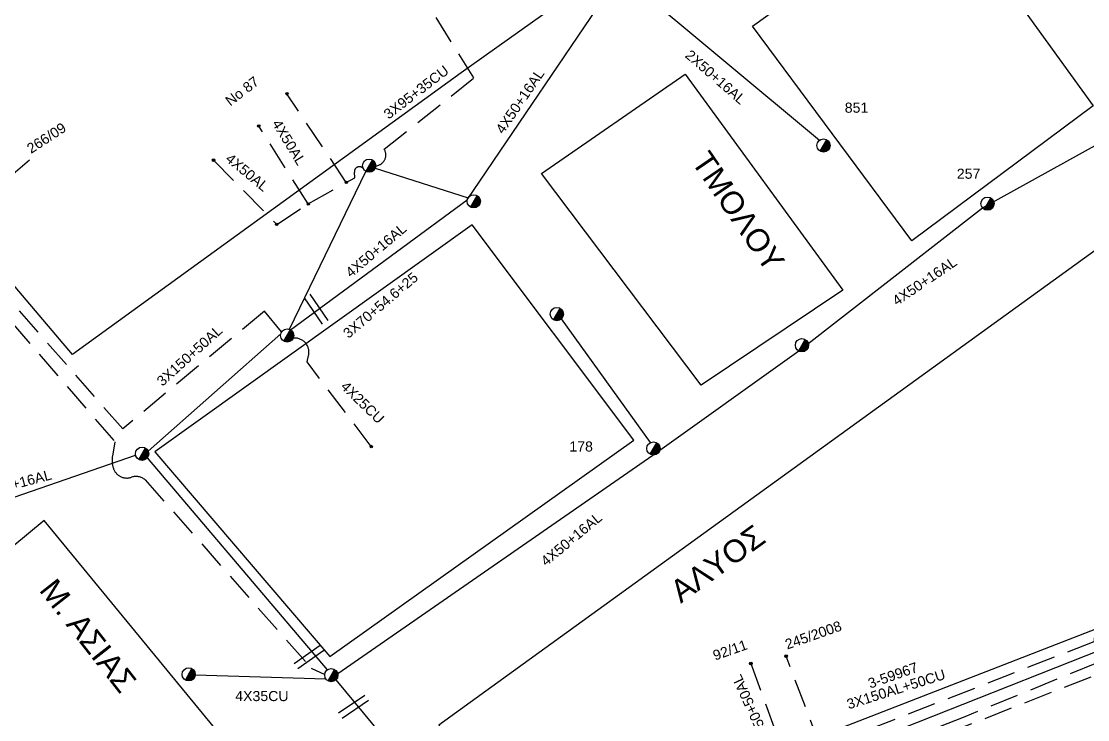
# Model space of a CAD drawing. Header units: millimetres. Extents: x 1080 to 2112, y 851 to 1323.
# Drawn here: x 1707 to 1802, y 960.7 to 1022.9 of the extents above; entities that cross this region are included whole.
import ezdxf
from ezdxf.enums import TextEntityAlignment as Align

# ---------------------------------------------------------------- set-up
doc = ezdxf.new("R2010")
doc.units = ezdxf.units.MM
doc.linetypes.add('DASHED', pattern=[19.05, 12.7, -6.35])
for name, color, linetype in [('Άγνωστα', 7, 'DASHED'), ('Γυμνά εναέρια ΧΤ (3Φ)   4x35CU', 7, 'Continuous'), ('Γυμνά εναέρια ΧΤ (3Φ)   4x50AL', 7, 'Continuous'), ('Γυμνά εναέρια ΧΤ και ΦΟΠ (1Φ)   2x50+16AL', 7, 'Continuous'), ('Γυμνά εναέρια ΧΤ και ΦΟΠ (3Φ)   4x50+16AL', 7, 'Continuous'), ('Επιγραφές - Σχήματα', 7, 'Continuous'), ('Καλώδια ΧΤ   3x150+50AL', 7, 'DASHED'), ('Καλώδια ΧΤ   3x150+50ALXLPE', 7, 'DASHED'), ('Καλώδια ΧΤ   3x150+70AL', 7, 'DASHED'), ('Καλώδια ΧΤ   3x150AL+50CU', 7, 'DASHED'), ('Καλώδια ΧΤ   3x150AL+50XLPE', 7, 'DASHED'), ('Καλώδια ΧΤ   3x95+35CU', 7, 'DASHED'), ('Καλώδια ΧΤ   4x25CU', 7, 'DASHED'), ('Καλώδια ΧΤ  3x82+57', 7, 'Continuous'), ('Στύλος ΦΜ', 7, 'Continuous'), ('Στύλος ΦΜ @ 1', 7, 'Continuous'), ('Συνδέσεις', 7, 'Continuous'), ('Συνεστραμμένα ΧΤ   3x70+54.6+25AL', 7, 'SYN_LINE'), ('Τομή', 7, 'Continuous'), ('Υπόβαθρο ΔΕΗ', 7, 'Continuous'), ('Υπόγεια Καλώδια Δικτύου ΧΤ   .15', 7, 'DASHED')]:
    doc.layers.add(name, color=color, linetype=linetype)
doc.styles.add('ar', font='arial.ttf')
doc.styles.get("Standard").update_dxf_attribs({"font": 'arial.ttf'})
doc.linetypes.add('SYN_LINE', pattern='A,0.5,-0.0001,["/\\/\\/\\/",Standard,S=0.1,R=0,X=0,Y=-0.05],-0.25', length=0.7501)

# ---------------------------------------------------------------- blocks, each defined once
blk = doc.blocks.new('ΥΠΑΡΧΩΝ ΤΣΙΜΕΝΤΕΝΙΟΣ ΣΤΥΛΟΣ')
at = {"layer": 'Στύλος ΦΜ'}
blk.add_hatch(color=7, dxfattribs=at).paths.add_polyline_path([(-1.29, -2.28, 0.574793), (2.62, 0, 0.268822), (1.3, 2.27)])
at = {"layer": 'Στύλος ΦΜ', "color": 7}
blk.add_line((-1.29, -2.28), (1.3, 2.27), dxfattribs=at)
blk.add_circle((0, 0), 2.62, dxfattribs=at)
at = {"layer": 'Στύλος ΦΜ', "flags": 4}
for tag, p in [('ΑΡΙΘΜΟΣ', (-4.68, 8.05)), ('ΤΥΠΟΣ', (-4.91, 3.03))]:
    blk.add_attdef(tag, p, '', height=4, dxfattribs=at)
blk = doc.blocks.new('ΤΟΜΗ')
at = {"layer": 'Τομή', "ltscale": 40}
for p, q in [((-5.68, 0), (5.68, 0)), ((5.68, -2.33), (-5.68, -2.33))]:
    blk.add_line(p, q, dxfattribs=at)
blk = doc.blocks.new('_ΣΥΝΔΕΣΗ')
at = {"layer": 'Συνδέσεις', "linetype": 'SYN_LINE', "ltscale": 40}
blk.add_hatch(color=256, dxfattribs=at).paths.add_polyline_path([(0.5, -0.01, 1), (-0.5, -0.01, 1)])
at = {"layer": 'Συνδέσεις'}
blk.add_circle((0, -0.01), 0.5, dxfattribs=at)

msp = doc.modelspace()

# ---------------------------------------------------------------- linework, layer by layer
at = {"layer": 'Άγνωστα', "color": 151, "linetype": 'SYN_LINE', "ltscale": 20}
msp.add_lwpolyline([(1730.93, 995.448), (1737.73, 1009.508)], dxfattribs=at)
at = {"layer": 'Άγνωστα', "color": 27, "linetype": 'SYN_LINE', "ltscale": 20}
msp.add_lwpolyline([(1763.092, 985.359), (1755.155, 996.381)], dxfattribs=at)
at = {"layer": 'Γυμνά εναέρια ΧΤ (3Φ)   4x35CU', "color": 27, "linetype": 'SYN_LINE', "ltscale": 20}
msp.add_lwpolyline([(1722.53, 964.677), (1734.151, 964.323)], dxfattribs=at)
at = {"layer": 'Γυμνά εναέρια ΧΤ (3Φ)   4x50AL', "color": 151, "linetype": 'DASHED', "ltscale": 0.2}
for points in [[(1735.977, 1008.536), (1730.695, 1016.425)], [(1732.592, 1006.611), (1728.187, 1013.551)], [(1724.157, 1010.513), (1729.781, 1004.79)]]:
    msp.add_lwpolyline(points, dxfattribs=at)
at = {"layer": 'Γυμνά εναέρια ΧΤ (3Φ)   4x50AL', "color": 151, "linetype": 'Continuous', "ltscale": 0.2}
msp.add_lwpolyline([(1738.565, 1009.796), (1746.831, 1007.153)], dxfattribs=at)
at = {"layer": 'Γυμνά εναέρια ΧΤ και ΦΟΠ (1Φ)   2x50+16AL', "color": 151, "linetype": 'Continuous', "ltscale": 0.2}
msp.add_lwpolyline([(1760.912, 1026.654), (1778.133, 1012.282)], dxfattribs=at)
at = {"layer": 'Γυμνά εναέρια ΧΤ και ΦΟΠ (3Φ)   4x50+16AL', "color": 151, "linetype": 'Continuous', "ltscale": 0.2}
msp.add_lwpolyline([(1731.01, 995.409), (1746.758, 1006.967), (1760.085, 1026.656), (1780.449, 1031.489), (1781.136, 1031.99), (1790.003, 1048.777)], dxfattribs=at)
at = {"layer": 'Γυμνά εναέρια ΧΤ και ΦΟΠ (3Φ)   4x50+16AL', "color": 27, "linetype": 'Continuous', "ltscale": 0.2}
msp.add_lwpolyline([(1735.219, 964.782), (1763.299, 984.239), (1776.283, 993.514), (1792.654, 1006.257), (1813.523, 1017.825)], dxfattribs=at)
at = {"layer": 'Γυμνά εναέρια ΧΤ και ΦΟΠ (3Φ)   4x50+16AL', "color": 6, "linetype": 'Continuous', "ltscale": 0.2}
msp.add_lwpolyline([(1718.335, 984.582), (1730.146, 995.039)], dxfattribs=at)
at = {"layer": 'Γυμνά εναέρια ΧΤ και ΦΟΠ (3Φ)   4x50+16AL', "color": 173, "linetype": 'Continuous', "ltscale": 0.2}
msp.add_lwpolyline([(1667.827, 955.213), (1681.137, 965.697), (1694.115, 976.26), (1717.213, 984.239)], dxfattribs=at)
at = {"layer": 'Καλώδια ΧΤ   3x150+50AL', "color": 6, "linetype": 'DASHED', "ltscale": 0.2}
msp.add_lwpolyline([(1730.224, 995.22), (1728.688, 997.051), (1716.07, 986.582), (1700.542, 1004.303), (1688.984, 1017.594), (1686.44, 1018.925), (1689.243, 1022.089)], dxfattribs=at)
at = {"layer": 'Καλώδια ΧΤ   3x150+50AL', "color": 30, "linetype": 'DASHED', "ltscale": 0.2}
msp.add_lwpolyline([(1828.266, 996.592), (1827.175, 994.157, 0.367403), (1828.155, 990.792, 0.01881), (1830.591, 989.312), (1838.902, 980.312, -0.620714), (1838.51, 979.288), (1809.404, 967.253), (1774.961, 953.742), (1774.277, 953.059, -0.247929), (1770.21, 951.805, -0.209578), (1768.157, 953.211), (1743.596, 943.808), (1742.849, 944.954, 0.366792), (1738.473, 946.26), (1726.948, 941.563), (1727.795, 939.716)], format="xyb", dxfattribs=at)
at = {"layer": 'Καλώδια ΧΤ   3x150+50AL', "color": 85, "linetype": 'DASHED', "ltscale": 0.2}
msp.add_lwpolyline([(1772.017, 965.678), (1775.118, 957.123), (1777.326, 957.84), (1777.871, 957.503, 0.685916), (1779.145, 958.47, -1.329752)], format="xyb", dxfattribs=at)
at = {"layer": 'Καλώδια ΧΤ   3x150+50ALXLPE', "color": 85, "linetype": 'DASHED', "ltscale": 0.2}
msp.add_lwpolyline([(1827.744, 997.242), (1826.394, 993.678, 0.327098), (1827.194, 990.789, 0.029918), (1830.008, 988.829), (1836.383, 981.574), (1806.407, 969.127), (1805.881, 969.447, 0.581324), (1802.589, 967.62), (1779.145, 958.47)], format="xyb", dxfattribs=at)
at = {"layer": 'Καλώδια ΧΤ   3x150+70AL', "color": 151, "linetype": 'DASHED', "ltscale": 0.2}
msp.add_lwpolyline([(1729.781, 1004.79), (1732.592, 1006.611), (1735.977, 1008.536), (1736.737, 1008.933), (1736.701, 1009.455, -0.721823), (1737.485, 1009.776, -1.71723)], format="xyb", dxfattribs=at)
at = {"layer": 'Καλώδια ΧΤ   3x150AL+50CU', "color": 85, "linetype": 'DASHED', "ltscale": 0.2}
msp.add_lwpolyline([(1779.145, 958.47), (1778.226, 958.249), (1775.162, 966.331)], dxfattribs=at)
at = {"layer": 'Καλώδια ΧΤ   3x150AL+50XLPE', "color": 3, "ltscale": 0.2}
msp.add_lwpolyline([(1829.085, 995.571), (1828.319, 994.117, 0.490856), (1829.582, 991.347, -0.146214), (1831.246, 990.393), (1838.704, 981.975, -0.513976), (1838.371, 980.518), (1827.496, 975.806), (1791.097, 960.932), (1774.524, 954.474), (1773.88, 954.015, -0.219659), (1769.683, 953.219, -0.20804), (1768.887, 953.831, 0.496192), (1767.202, 954.076), (1752.158, 948.038), (1759.196, 938.75), (1758.191, 937.591), (1758.465, 936.43)], format="xyb", dxfattribs=at)
at = {"layer": 'Καλώδια ΧΤ   3x95+35CU', "linetype": 'DASHED', "ltscale": 0.2}
msp.add_lwpolyline([(1738.608, 1009.978), (1738.875, 1010.073, 0.478675), (1739.364, 1011.481), (1747.353, 1017.834), (1742.745, 1025.212)], format="xyb", dxfattribs=at)
at = {"layer": 'Καλώδια ΧΤ   4x25CU', "color": 6, "linetype": 'DASHED', "ltscale": 0.2}
msp.add_lwpolyline([(1700.542, 1004.303), (1707.756, 1010.53)], dxfattribs=at)
msp.add_lwpolyline([(1738.207, 985), (1732.485, 992.544), (1732.62, 993.108, 0.519131), (1731.255, 994.659, -326.165911)], format="xyb", dxfattribs=at)
at = {"layer": 'Καλώδια ΧΤ  3x82+57', "color": 2, "linetype": 'Continuous', "ltscale": 0.2}
msp.add_lwpolyline([(1771.866, 954.523), (1804.608, 967.467), (1840.582, 982.775)], dxfattribs=at)
at = {"layer": 'Συνεστραμμένα ΧΤ   3x70+54.6+25AL', "color": 173, "linetype": 'SYN_LINE', "ltscale": 30}
msp.add_lwpolyline([(1718.246, 983.992), (1718.246, 983.992), (1734.285, 965.106)], dxfattribs=at)
at = {"layer": 'Συνεστραμμένα ΧΤ   3x70+54.6+25AL', "color": 3, "ltscale": 30}
msp.add_lwpolyline([(1735.059, 964.221), (1758.236, 936.216), (1776.249, 913.852)], dxfattribs=at)
at = {"layer": 'Υπόβαθρο ΔΕΗ'}
msp.add_lwpolyline([(1745.001, 1091.926), (1781.66, 1043.489), (1746.228, 1018.303), (1711.597, 993.21), (1689.937, 1018.72), (1728.682, 1070.331), (1745.001, 1091.926)], dxfattribs=at)
for points in [[(1786.374, 1003.313), (1772.158, 1022.452), (1788.76, 1034.398), (1802.519, 1015.351)], [(1767.581, 990.459), (1753.365, 1009.324), (1766.17, 1018.158), (1780.203, 998.928)], [(1752.399, 949.212), (1829.077, 978.964), (1808.408, 1006.58), (1744.218, 960.189)], [(1734.528, 966.309), (1761.593, 985.567), (1747.195, 1004.751), (1718.934, 984.544)], [(1662.144, 914.16), (1736.855, 944.607), (1709.069, 978.412), (1653.248, 932.134)]]:
    msp.add_lwpolyline(points, close=True, dxfattribs=at)
at = {"layer": 'Υπόγεια Καλώδια Δικτύου ΧΤ   .15', "color": 173, "ltscale": 0.2}
msp.add_lwpolyline([(1670.895, 1029.426), (1672.229, 1025.944), (1670.12, 1023.408), (1679.761, 1007.739), (1685.924, 1016.65), (1688.696, 1016.288), (1715.37, 985.408), (1715.151, 984.146, 0.125047), (1715.235, 983.06, 0.415895), (1716.848, 982.267, -0.267348), (1718.057, 982.033), (1732.868, 965.267), (1734.062, 964.709)], format="xyb", dxfattribs=at)

# ---------------------------------------------------------------- block references
at = {"layer": 'Στύλος ΦΜ @ 1', "ltscale": 40}
ref = msp.add_blockref('ΥΠΑΡΧΩΝ ΤΣΙΜΕΝΤΕΝΙΟΣ ΣΤΥΛΟΣ', (1778.498, 1011.819), dxfattribs=dict(at, xscale=0.225, yscale=0.225, zscale=0.225))
ref.add_attrib('ΤΥΠΟΣ', '851', (1780.387, 1014.737), dxfattribs={"layer": 'Στύλος ΦΜ', "height": 0.9, "flags": 4})
at = {"layer": 'Στύλος ΦΜ @ 1', "ltscale": 40, "xscale": 0.225, "yscale": 0.225, "zscale": 0.225}
for p in [(1738.021, 1010.021), (1747.335, 1006.848), (1754.743, 996.802), (1730.718, 994.898), (1776.574, 994.026), (1717.788, 984.363), (1721.942, 964.708), (1734.647, 964.641)]:
    msp.add_blockref('ΥΠΑΡΧΩΝ ΤΣΙΜΕΝΤΕΝΙΟΣ ΣΤΥΛΟΣ', p, dxfattribs=at)
at = {"layer": 'Στύλος ΦΜ @ 1', "ltscale": 40}
ref = msp.add_blockref('ΥΠΑΡΧΩΝ ΤΣΙΜΕΝΤΕΝΙΟΣ ΣΤΥΛΟΣ', (1793.104, 1006.637), dxfattribs=dict(at, xscale=0.225, yscale=0.225, zscale=0.225))
ref.add_attrib('ΤΥΠΟΣ', '257', (1790.371, 1008.853), dxfattribs={"layer": 'Στύλος ΦΜ', "height": 0.9, "flags": 4})
ref = msp.add_blockref('ΥΠΑΡΧΩΝ ΤΣΙΜΕΝΤΕΝΙΟΣ ΣΤΥΛΟΣ', (1763.343, 984.826), dxfattribs=dict(at, xscale=0.225, yscale=0.225, zscale=0.225))
ref.add_attrib('ΤΥΠΟΣ', '178', (1755.853, 984.56), dxfattribs={"layer": 'Στύλος ΦΜ', "height": 0.9, "flags": 4})
at = {"layer": 'Συνδέσεις', "xscale": 0.2211072174658995, "yscale": 0.2211072174658995, "zscale": 0.2211072174658995}
for p in [(1730.696, 1016.428), (1728.187, 1013.553), (1724.158, 1010.515), (1735.978, 1008.538), (1732.593, 1006.613), (1729.781, 1004.792), (1738.208, 985.003), (1775.163, 966.334), (1772.017, 965.681)]:
    msp.add_blockref('_ΣΥΝΔΕΣΗ', p, dxfattribs=at)
at = {"layer": 'Τομή'}
for p, xscale, yscale, zscale, rotation in [((1733.543, 997.411), 0.2500000000000364, 0.2500000000000364, 0.2500000000000364, 304.5879451696768), ((1732.489, 966.498), 0.2499999999999351, 0.2499999999999351, 0.2499999999999351, 35.0863902320387), ((1736.466, 962.066), 0.2500000000000314, 0.2500000000000314, 0.2500000000000314, 34.22365934250575)]:
    msp.add_blockref('ΤΟΜΗ', p, dxfattribs=dict(at, xscale=xscale, yscale=yscale, zscale=zscale, rotation=rotation))

# ---------------------------------------------------------------- texts
at = {"layer": 'Γυμνά εναέρια ΧΤ (3Φ)   4x35CU', "ltscale": 0.2}
msp.add_text('4X35CU', height=0.9, dxfattribs=at).set_placement((1728.465, 962.777), align=Align.MIDDLE)
at = {"layer": 'Γυμνά εναέρια ΧΤ (3Φ)   4x50AL', "ltscale": 0.2}
for rotation, p in [(301.3172, (1730.882, 1012.102)), (320.49058, (1727.157, 1009.423))]:
    msp.add_text('4X50AL', height=0.9, rotation=rotation, dxfattribs=at).set_placement(p, align=Align.MIDDLE)
at = {"layer": 'Γυμνά εναέρια ΧΤ και ΦΟΠ (1Φ)   2x50+16AL', "ltscale": 0.2}
msp.add_text('2X50+16AL', height=0.9, rotation=319.0037, dxfattribs=at).set_placement((1768.881, 1017.918), align=Align.MIDDLE)
at = {"layer": 'Γυμνά εναέρια ΧΤ και ΦΟΠ (3Φ)   4x50+16AL', "ltscale": 0.2}
for s, rotation, p in [('4X50+16AL', 55.77906, (1751.448, 1015.76)), ('4X50+16AL', 40.26527, (1738.625, 1002.482)), ('4X50+16AL', 34.30485, (1787.499, 999.737)), ('3X70+54.6+25', 40.26527, (1739.028, 997.594)), ('4X50+16AL', 14.76957, (1706.521, 981.691)), ('4X50+16AL', 39.77879, (1756.03, 976.753))]:
    msp.add_text(s, height=0.9, rotation=rotation, dxfattribs=at).set_placement(p, align=Align.MIDDLE)
at = {"layer": 'Επιγραφές - Σχήματα', "ltscale": 0.2, "char_height": 2, "width": 25.98452, "attachment_point": 1, "style": 'ar'}
for s, insert, rotation in [('ΤΜΟΛΟΥ', (1768.318, 1011.513), 304.28622), ('ΑΛΥΟΣ', (1764.612, 972.618), 35.81026), ('Μ. ΑΣΙΑΣ', (1710.122, 973.434), 308.11734)]:
    msp.add_mtext(s, dxfattribs=dict(at, insert=insert, rotation=rotation))
at = {"layer": 'Καλώδια ΧΤ   3x150+50AL', "ltscale": 0.2}
for rotation, p in [(42.07433, (1722.012, 993.104)), (114.64419, (1772.232, 961.288))]:
    msp.add_text('3X150+50AL', height=0.9, rotation=rotation, dxfattribs=at).set_placement(p, align=Align.MIDDLE)
at = {"layer": 'Καλώδια ΧΤ   3x150AL+50CU', "ltscale": 0.2}
msp.add_text('3X150AL+50CU', height=0.9, rotation=17.45243, dxfattribs=at).set_placement((1784.951, 963.384), align=Align.MIDDLE)
at = {"layer": 'Καλώδια ΧΤ   3x150AL+50XLPE', "ltscale": 0.2}
for s, p in [('245/2008', (1777.577, 968.227)), ('92/11', (1770.161, 966.894)), ('3-59967', (1784.675, 964.623))]:
    msp.add_text(s, height=0.9, rotation=19.40139, dxfattribs=at).set_placement(p, align=Align.MIDDLE)
at = {"layer": 'Καλώδια ΧΤ   3x95+35CU', "ltscale": 0.2}
for s, p in [('3X95+35CU', (1742.206, 1016.568)), ('No 87', (1726.702, 1016.662))]:
    msp.add_text(s, height=0.9, rotation=37.58763, dxfattribs=at).set_placement(p, align=Align.MIDDLE)
at = {"layer": 'Καλώδια ΧΤ   4x25CU', "ltscale": 0.2}
for s, rotation, p in [('266/09', 33.15358, (1709.258, 1012.505)), ('4X25CU', 315.81204, (1737.433, 988.936))]:
    msp.add_text(s, height=0.9, rotation=rotation, dxfattribs=at).set_placement(p, align=Align.MIDDLE)

doc.saveas('drawing.dxf')
